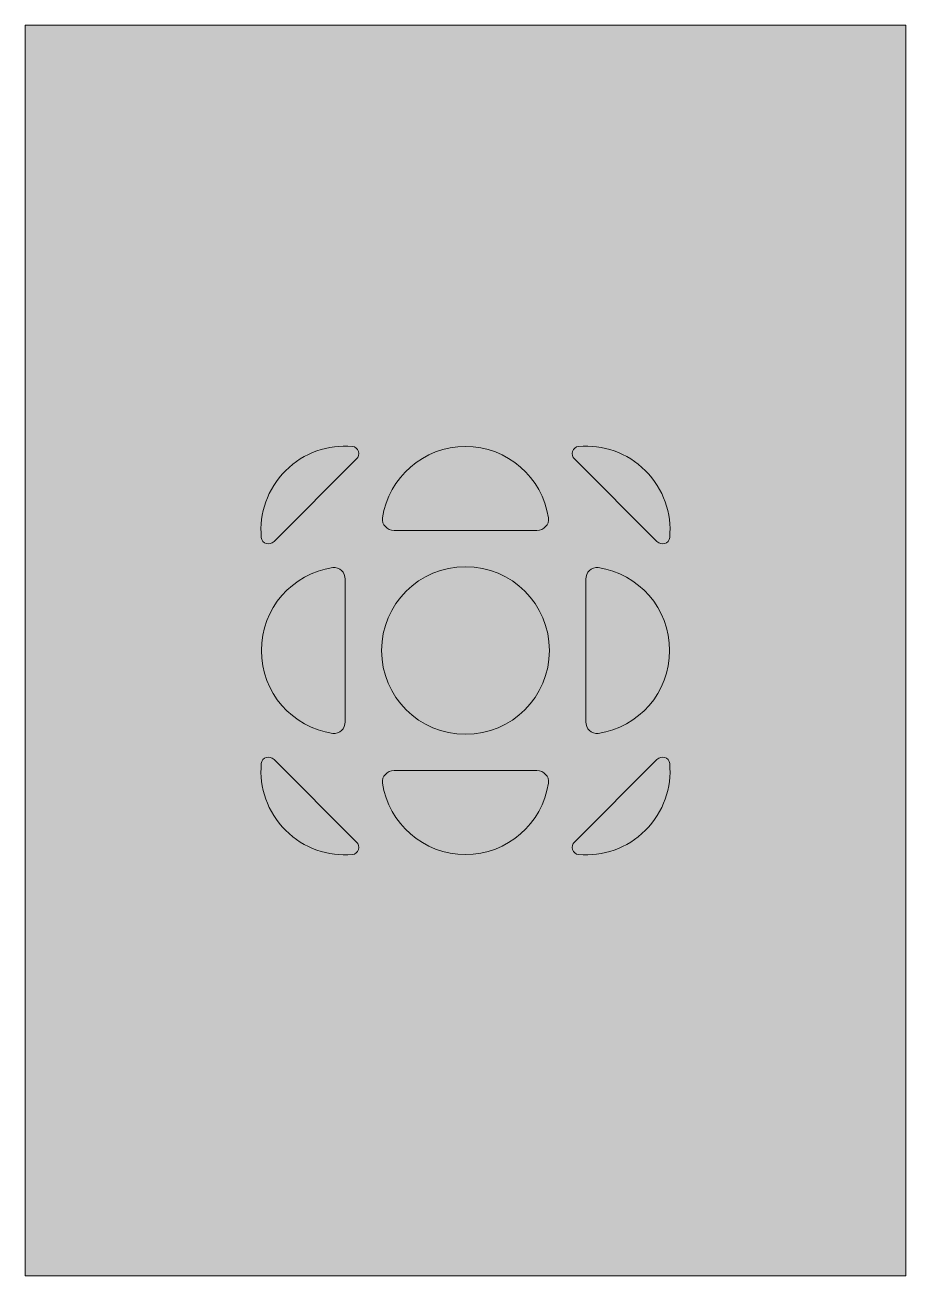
# Model space of a CAD drawing. Header units: millimetres. Extents: x 81.6 to 141.9, y -307.5 to -221.8.
import ezdxf

# ---------------------------------------------------------------- set-up
doc = ezdxf.new("R2010")
doc.units = ezdxf.units.MM
doc.header["$MEASUREMENT"] = 0
doc.layers.add('Layer 1', color=7, linetype='Continuous', lineweight=0)

# ---------------------------------------------------------------- blocks, each defined once
blk = doc.blocks.new('Block_0')
at = {"layer": 'Layer 1'}
for points, knots in [([(98.681, -257.22), (98.369, -257.532), (97.844, -257.385), (97.805, -256.944), (97.66, -255.31), (98.214, -253.626), (99.464, -252.376), (100.715, -251.125), (102.399, -250.572), (104.033, -250.716), (104.474, -250.755), (104.621, -251.28), (104.308, -251.592), (104.308, -251.592), (98.681, -257.22), (98.681, -257.22)], [0, 0, 0, 0, 1, 1, 1, 2, 2, 2, 3, 3, 3, 4, 4, 4, 5, 5, 5, 5]), ([(117.461, -255.604), (117.532, -256.074), (117.14, -256.462), (116.664, -256.462), (116.664, -256.462), (106.901, -256.462), (106.901, -256.462), (106.425, -256.462), (106.033, -256.074), (106.103, -255.604), (106.517, -252.839), (108.902, -250.719), (111.782, -250.719), (114.662, -250.719), (117.047, -252.839), (117.461, -255.604)], [0, 0, 0, 0, 1, 1, 1, 2, 2, 2, 3, 3, 3, 4, 4, 4, 5, 5, 5, 5]), ([(119.256, -251.592), (118.943, -251.28), (119.091, -250.755), (119.532, -250.716), (121.166, -250.572), (122.85, -251.125), (124.1, -252.376), (125.351, -253.626), (125.904, -255.31), (125.76, -256.944), (125.721, -257.385), (125.196, -257.532), (124.883, -257.219), (124.883, -257.219), (119.256, -251.592), (119.256, -251.592)], [0, 0, 0, 0, 1, 1, 1, 2, 2, 2, 3, 3, 3, 4, 4, 4, 5, 5, 5, 5]), ([(102.692, -259.014), (103.163, -258.944), (103.551, -259.336), (103.551, -259.812), (103.551, -259.812), (103.551, -269.575), (103.551, -269.575), (103.551, -270.051), (103.163, -270.443), (102.692, -270.373), (99.928, -269.958), (97.808, -267.574), (97.808, -264.693), (97.808, -261.813), (99.928, -259.429), (102.692, -259.014)], [0, 0, 0, 0, 1, 1, 1, 2, 2, 2, 3, 3, 3, 4, 4, 4, 5, 5, 5, 5]), ([(117.525, -264.693), (117.525, -267.865), (114.954, -270.436), (111.782, -270.436), (108.611, -270.436), (106.039, -267.865), (106.039, -264.693), (106.039, -261.522), (108.611, -258.951), (111.782, -258.951), (114.954, -258.951), (117.525, -261.522), (117.525, -264.693)], [0, 0, 0, 0, 1, 1, 1, 2, 2, 2, 3, 3, 3, 4, 4, 4, 4]), ([(120.872, -270.373), (120.402, -270.443), (120.014, -270.051), (120.014, -269.575), (120.014, -269.575), (120.014, -259.812), (120.014, -259.812), (120.014, -259.336), (120.402, -258.944), (120.872, -259.014), (123.637, -259.429), (125.757, -261.813), (125.757, -264.693), (125.757, -267.573), (123.637, -269.958), (120.872, -270.373)], [0, 0, 0, 0, 1, 1, 1, 2, 2, 2, 3, 3, 3, 4, 4, 4, 5, 5, 5, 5]), ([(104.308, -277.794), (104.621, -278.107), (104.474, -278.632), (104.033, -278.671), (102.399, -278.815), (100.715, -278.262), (99.464, -277.011), (98.214, -275.761), (97.66, -274.077), (97.805, -272.443), (97.844, -272.002), (98.369, -271.855), (98.681, -272.167), (98.681, -272.167), (104.308, -277.794), (104.308, -277.794)], [0, 0, 0, 0, 1, 1, 1, 2, 2, 2, 3, 3, 3, 4, 4, 4, 5, 5, 5, 5]), ([(124.883, -272.167), (125.196, -271.855), (125.721, -272.002), (125.76, -272.443), (125.904, -274.077), (125.351, -275.761), (124.1, -277.011), (122.85, -278.262), (121.166, -278.815), (119.532, -278.671), (119.091, -278.632), (118.943, -278.107), (119.256, -277.794), (119.256, -277.794), (124.883, -272.167), (124.883, -272.167)], [0, 0, 0, 0, 1, 1, 1, 2, 2, 2, 3, 3, 3, 4, 4, 4, 5, 5, 5, 5]), ([(106.103, -273.783), (106.033, -273.313), (106.425, -272.925), (106.901, -272.925), (106.901, -272.925), (116.664, -272.925), (116.664, -272.925), (117.14, -272.925), (117.532, -273.313), (117.461, -273.783), (117.047, -276.548), (114.662, -278.668), (111.782, -278.668), (108.902, -278.668), (106.517, -276.548), (106.103, -273.783)], [0, 0, 0, 0, 1, 1, 1, 2, 2, 2, 3, 3, 3, 4, 4, 4, 5, 5, 5, 5])]:
    blk.add_open_spline(points, degree=3, knots=knots, dxfattribs=at)

msp = doc.modelspace()

# ---------------------------------------------------------------- hatches: boundary and pattern name
at = {"layer": 'Layer 1', "true_color": 0x231f20, "transparency": 33554687}
h = msp.add_hatch(color=250, dxfattribs=at)
h.dxf.hatch_style = 2
h.paths.add_polyline_path([(141.933, -307.544), (81.632, -307.544), (81.632, -221.843), (141.933, -221.843)])

# ---------------------------------------------------------------- linework, layer by layer
at = {"layer": 'Layer 1'}
msp.add_lwpolyline([(141.933, -307.544), (81.632, -307.544), (81.632, -221.843), (141.933, -221.843)], close=True, dxfattribs=at)

# ---------------------------------------------------------------- block references
msp.add_blockref('Block_0', (0, 0), dxfattribs=at)

doc.saveas('drawing.dxf')
